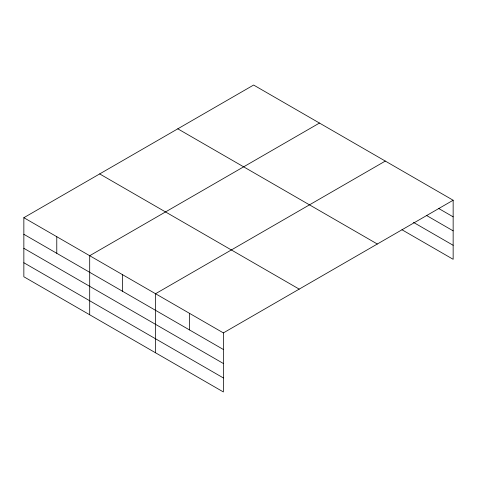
<?xml version="1.0" encoding="UTF-8"?>
<svg xmlns="http://www.w3.org/2000/svg" width="477" height="477" viewBox="0 0 477 477"><rect width="100%" height="100%" fill="white"/><g stroke="black" fill="none" stroke-linecap="round" stroke-linejoin="round"><path stroke-width="0.72" d="M23.85 217.697L223.379 332.898L223.379 391.957L23.85 276.761L23.85 217.697L253.621 85.043L453.15 200.239L453.15 259.303L401.95 229.741M319.465 123.054L89.694 255.714L89.694 314.778M385.309 161.071L155.538 293.731L155.538 352.789M223.379 332.898L453.15 200.239M438.429 208.336L453.15 216.838M426.271 215.33L453.15 230.85M413.47 222.377L453.15 245.285M177.796 128.82L377.325 244.015M99.675 173.92L299.204 289.122M23.85 234.296L223.379 349.492M23.85 248.308L223.379 363.504M23.85 262.749L223.379 377.945M189.458 313.311L189.458 329.911M122.619 274.722L122.619 291.316M56.775 236.705L56.775 253.299"/></g></svg>
